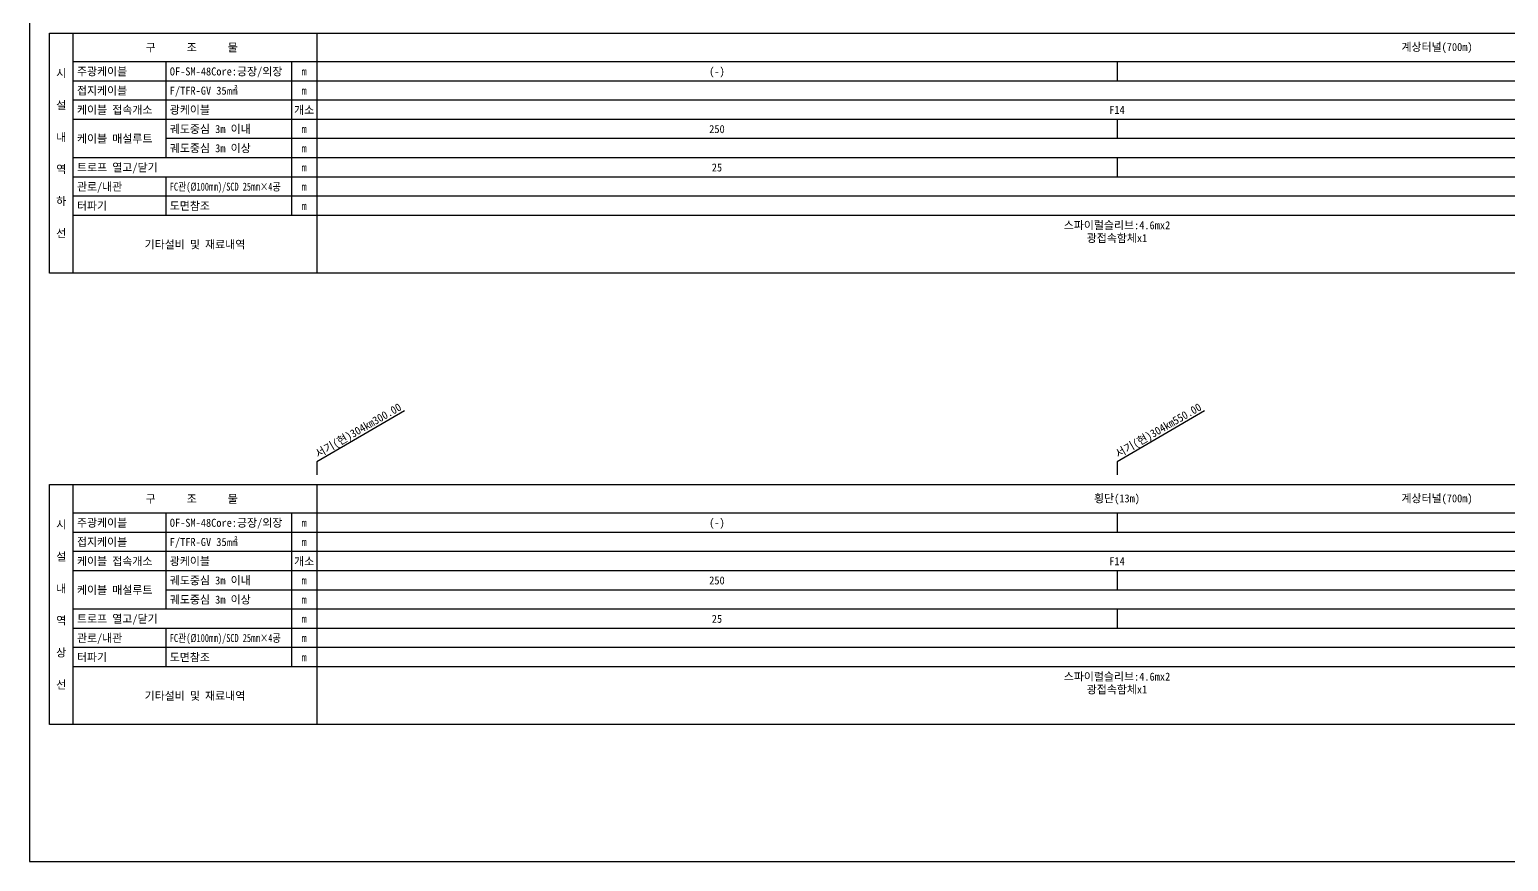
# Model space of a CAD drawing. Header units: millimetres. Extents: x 6886 to 7682, y 1103 to 1807.
# Drawn here: x 6885.9 to 7348, y 1103.1 to 1362.9 of the extents above; entities that cross this region are included whole.
import ezdxf
from ezdxf.enums import TextEntityAlignment as Align
from ezdxf.xclip import XClip

# ---------------------------------------------------------------- set-up
doc = ezdxf.new("R2010")
doc.units = ezdxf.units.MM
doc.header["$LTSCALE"] = 10
doc.header["$MEASUREMENT"] = 0
doc.header["$XCLIPFRAME"] = 2
for name, color, linetype in [('TT-TABL-LIN1', 4, 'Continuous'), ('TT-TABL-LIN2', 1, 'Continuous'), ('TT-TABL-TEX1', 6, 'Continuous'), ('TT-TABL-TEX2', 3, 'Continuous'), ('TZ-BASE', 253, 'Continuous'), ('TZ-LEAL', 1, 'Continuous'), ('TZ-LEAT', 3, 'Continuous')]:
    doc.layers.add(name, color=color, linetype=linetype)
doc.layers.add('TX-PAPR', color=2, linetype='Continuous', plot=False)
doc.styles.get("Standard").update_dxf_attribs({"font": 'GulimChe.ttf'})

# ---------------------------------------------------------------- blocks, each defined once
blk = doc.blocks.new('JD-GFJ6DDFJGD34XDGH')
at = {"layer": 'TZ-BASE'}
for p, q in [((172.02, -175.56), (217.06, 175)), ((272.79, -175.91), (317.89, 175)), ((373.57, -176.26), (418.71, 175))]:
    blk.add_line(p, q, dxfattribs=at)
blk = doc.blocks.new('JD-경부고속하선표_190503')
at = {"layer": 'TT-TABL-LIN1'}
blk.add_lwpolyline([(2, 114), (785.58, 114), (785.58, 39), (2, 39)], close=True, dxfattribs=at)
at = {"layer": 'TT-TABL-LIN2'}
for p, q in [((85.58, 114), (85.58, 39)), ((77.58, 105), (77.58, 57))]:
    blk.add_line(p, q, dxfattribs=at)
for points in [[(9.33, 114), (9.33, 39)], [(785.58, 105), (9.33, 105)], [(38.33, 105), (38.33, 75)], [(785.58, 99), (9.33, 99)], [(785.58, 93), (9.33, 93)], [(785.58, 87), (9.33, 87)], [(785.58, 81), (38.33, 81)], [(785.58, 75), (9.33, 75)], [(785.58, 69), (9.33, 69)], [(38.33, 69), (38.33, 57)], [(785.58, 63), (9.33, 63)], [(785.58, 57), (9.33, 57)]]:
    blk.add_lwpolyline(points, dxfattribs=at)
at = {"layer": 'TT-TABL-TEX1'}
for s, p in [('구      조      물', (46.45, 109.5)), ('시', (5.66, 101.5)), ('설', (5.66, 91.5)), ('내', (5.66, 81.5)), ('역', (5.66, 71.5)), ('하', (5.66, 61.5)), ('선', (5.66, 51.5))]:
    blk.add_text(s, height=2.5, rotation=0, dxfattribs=at).set_placement(p, align=Align.MIDDLE)
at = {"layer": 'TT-TABL-TEX2'}
for s, p in [('주광케이블', (10.59, 102)), ('OF-SM-48Core:긍장/외장', (39.59, 102)), ('접지케이블', (10.59, 96)), ('F/TFR-GV 35㎟', (39.59, 96)), ('케이블 접속개소', (10.59, 90)), ('광케이블', (39.59, 90)), ('궤도중심 3m 이내', (39.59, 84)), ('케이블 매설루트', (10.59, 81)), ('궤도중심 3m 이상', (39.59, 78)), ('트로프 열고/닫기', (10.59, 72)), ('관로/내관', (10.59, 66)), ('터파기', (10.59, 60)), ('도면참조', (39.59, 60))]:
    blk.add_text(s, height=2.5, rotation=0, dxfattribs=at).set_placement(p, align=Align.MIDDLE_LEFT)
for s, p in [('m', (81.58, 102)), ('m', (81.58, 96)), ('m', (81.58, 96)), ('개소', (81.58, 90)), ('m', (81.58, 84)), ('m', (81.58, 78)), ('m', (81.58, 72)), ('m', (81.58, 66)), ('m', (81.58, 60)), ('기타설비 및 재료내역', (47.45, 48))]:
    blk.add_text(s, height=2.5, rotation=0, dxfattribs=at).set_placement(p, align=Align.MIDDLE)
at = {"layer": 'TT-TABL-TEX2', "width": 0.8}
blk.add_text('FC관(Ø100㎜)/SCD 25㎜×4공', height=2.5, rotation=0, dxfattribs=at).set_placement((39.59, 66), align=Align.MIDDLE_LEFT)
blk = doc.blocks.new('JD-경부고속상선표_190503')
at = {"layer": 'TT-TABL-LIN1'}
blk.add_lwpolyline([(2, 114), (785.58, 114), (785.58, 39), (2, 39)], close=True, dxfattribs=at)
at = {"layer": 'TT-TABL-LIN2'}
for p, q in [((85.58, 114), (85.58, 39)), ((77.58, 105), (77.58, 57))]:
    blk.add_line(p, q, dxfattribs=at)
for points in [[(9.33, 114), (9.33, 39)], [(785.58, 105), (9.33, 105)], [(38.33, 105), (38.33, 75)], [(785.58, 99), (9.33, 99)], [(785.58, 93), (9.33, 93)], [(785.58, 87), (9.33, 87)], [(785.58, 81), (38.33, 81)], [(785.58, 75), (9.33, 75)], [(785.58, 69), (9.33, 69)], [(38.33, 69), (38.33, 57)], [(785.58, 63), (9.33, 63)], [(785.58, 57), (9.33, 57)]]:
    blk.add_lwpolyline(points, dxfattribs=at)
at = {"layer": 'TT-TABL-TEX1'}
for s, p in [('구      조      물', (46.45, 109.5)), ('시', (5.66, 101.5)), ('설', (5.66, 91.5)), ('내', (5.66, 81.5)), ('역', (5.66, 71.5)), ('상', (5.66, 61.5)), ('선', (5.66, 51.5))]:
    blk.add_text(s, height=2.5, rotation=0, dxfattribs=at).set_placement(p, align=Align.MIDDLE)
at = {"layer": 'TT-TABL-TEX2'}
for s, p in [('주광케이블', (10.59, 102)), ('OF-SM-48Core:긍장/외장', (39.59, 102)), ('접지케이블', (10.59, 96)), ('F/TFR-GV 35㎟', (39.59, 96)), ('케이블 접속개소', (10.59, 90)), ('광케이블', (39.59, 90)), ('궤도중심 3m 이내', (39.59, 84)), ('케이블 매설루트', (10.59, 81)), ('궤도중심 3m 이상', (39.59, 78)), ('트로프 열고/닫기', (10.59, 72)), ('관로/내관', (10.59, 66)), ('터파기', (10.59, 60)), ('도면참조', (39.59, 60))]:
    blk.add_text(s, height=2.5, rotation=0, dxfattribs=at).set_placement(p, align=Align.MIDDLE_LEFT)
for s, p in [('m', (81.58, 102)), ('m', (81.58, 96)), ('m', (81.58, 96)), ('개소', (81.58, 90)), ('m', (81.58, 84)), ('m', (81.58, 78)), ('m', (81.58, 72)), ('m', (81.58, 66)), ('m', (81.58, 60)), ('기타설비 및 재료내역', (47.45, 48))]:
    blk.add_text(s, height=2.5, rotation=0, dxfattribs=at).set_placement(p, align=Align.MIDDLE)
at = {"layer": 'TT-TABL-TEX2', "width": 0.8}
blk.add_text('FC관(Ø100㎜)/SCD 25㎜×4공', height=2.5, rotation=0, dxfattribs=at).set_placement((39.59, 66), align=Align.MIDDLE_LEFT)

msp = doc.modelspace()

# ---------------------------------------------------------------- linework, layer by layer
at = {"layer": 'TX-PAPR'}
msp.add_lwpolyline([(6885.89, 1103.05), (7681.89, 1103.05), (7681.89, 1619.05), (6885.89, 1619.05)], close=True, dxfattribs=at)
at = {"layer": 'TZ-LEAL'}
for points in [[(7225.68, 1352.87), (7225.68, 1346.87)], [(7225.68, 1334.87), (7225.68, 1328.87)], [(7225.68, 1322.87), (7225.68, 1316.87)], [(7003.07, 1243.87), (6975.68, 1227.85), (6975.68, 1223.85)], [(7253.07, 1243.87), (7225.68, 1227.85), (7225.68, 1223.85)], [(7225.68, 1211.85), (7225.68, 1205.85)], [(7225.68, 1193.85), (7225.68, 1187.85)], [(7225.68, 1181.85), (7225.68, 1175.85)]]:
    msp.add_lwpolyline(points, dxfattribs=at)

# ---------------------------------------------------------------- block references
at = {"layer": 'TT-TABL-LIN2'}
for name, p in [('JD-경부고속하선표_190503', (6890.11, 1247.87)), ('JD-경부고속상선표_190503', (6890.11, 1106.85))]:
    msp.add_blockref(name, p, dxfattribs=at)
at = {"layer": 'TZ-BASE'}
ref = msp.add_blockref('JD-GFJ6DDFJGD34XDGH', (6972.65, 1474.18), dxfattribs=at)
XClip(ref).set_block_clipping_path([(-0.0000000017, -75.0000000122), (700.0000000016, 75.0000000037)])

# ---------------------------------------------------------------- texts
at = {"layer": 'TT-TABL-TEX2'}
for s, p in [('계상터널(700m)', (7325.68, 1357.37)), ('스파이럴슬리브:4.6mx2', (7225.68, 1301.87)), ('광접속함체x1', (7225.68, 1297.87)), ('횡단(13m)', (7225.68, 1216.35)), ('계상터널(700m)', (7325.68, 1216.35)), ('스파이럴슬리브:4.6mx2', (7225.68, 1160.85)), ('광접속함체x1', (7225.68, 1156.85))]:
    msp.add_text(s, height=2.5, dxfattribs=at).set_placement(p, align=Align.MIDDLE)
for s, p in [('(-)', (7100.68, 1349.87)), ('F14', (7225.68, 1337.87)), ('250', (7100.68, 1331.87)), ('25', (7100.68, 1319.87)), ('(-)', (7100.68, 1208.85)), ('F14', (7225.68, 1196.85)), ('250', (7100.68, 1190.85)), ('25', (7100.68, 1178.85))]:
    msp.add_text(s, height=2.5, dxfattribs=at).set_placement(p, align=Align.MIDDLE_CENTER)
at = {"layer": 'TZ-LEAT'}
for s, p in [('서기(현)304km300.00', (6989.18, 1236.64)), ('서기(현)304km550.00', (7239.18, 1236.64))]:
    msp.add_text(s, height=2.5, rotation=30, dxfattribs=at).set_placement(p, align=Align.CENTER)

doc.saveas('drawing.dxf')
